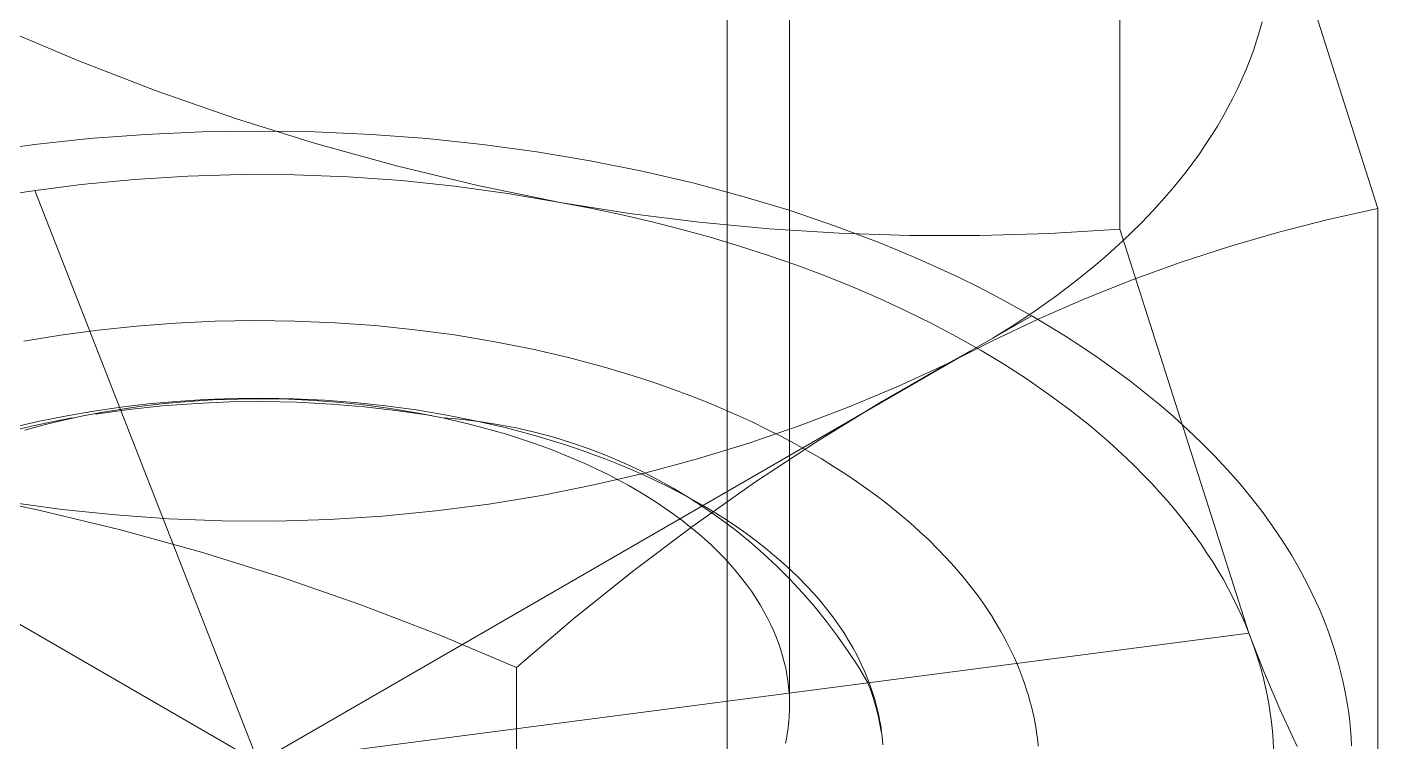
# Model space of a CAD drawing. Header units: millimetres. Extents: x -111 to 4919, y -143 to 3304.
# Drawn here: x 4412.96 to 4421.61, y 1425.04 to 1429.61 of the extents above; entities that cross this region are included whole.
import ezdxf

# ---------------------------------------------------------------- set-up
doc = ezdxf.new("R2010")
doc.units = ezdxf.units.MM
doc.layers.add('ZANO_R', color=7, linetype='Continuous', lineweight=0)

msp = doc.modelspace()

# ---------------------------------------------------------------- linework, layer by layer
at = {"layer": 'ZANO_R'}
for p, q in [((4417.8438, 1433.5454), (4417.8438, 1425.2713)), ((4419.9587, 1432.6801), (4419.9587, 1428.3209)), ((4417.4438, 1420.4613), (4417.4438, 1432.6198)), ((4420.7845, 1431.0406), (4421.6103, 1428.453)), ((4420.8524, 1429.5874), (4420.8696, 1429.6491)), ((4413.2872, 1429.3995), (4412.7923, 1429.6087)), ((4420.8334, 1429.5258), (4420.8524, 1429.5874)), ((4420.7899, 1429.4029), (4420.8125, 1429.4643)), ((4420.8125, 1429.4643), (4420.8334, 1429.5258)), ((4413.7887, 1429.2065), (4413.2872, 1429.3995)), ((4420.7655, 1429.3418), (4420.7899, 1429.4029)), ((4420.7393, 1429.2808), (4420.7655, 1429.3418)), ((4414.2963, 1429.0299), (4413.7887, 1429.2065)), ((4420.6817, 1429.1597), (4420.7114, 1429.2201)), ((4420.7114, 1429.2201), (4420.7393, 1429.2808)), ((4420.6502, 1429.0995), (4420.6817, 1429.1597)), ((4414.8092, 1428.8699), (4414.2963, 1429.0299)), ((4420.582, 1428.9802), (4420.617, 1429.0397)), ((4420.617, 1429.0397), (4420.6502, 1429.0995)), ((4414.0816, 1428.9436), (4413.7209, 1428.9274)), ((4414.4438, 1428.949), (4414.0816, 1428.9436)), ((4414.806, 1428.9436), (4414.4438, 1428.949)), ((4415.1668, 1428.9274), (4414.806, 1428.9436)), ((4420.5454, 1428.921), (4420.582, 1428.9802)), ((4413.0095, 1428.8632), (4412.6615, 1428.8158)), ((4413.363, 1428.9005), (4413.0095, 1428.8632)), ((4413.7209, 1428.9274), (4413.363, 1428.9005)), ((4415.3271, 1428.7266), (4414.8092, 1428.8699)), ((4415.5246, 1428.9005), (4415.1668, 1428.9274)), ((4415.8782, 1428.8632), (4415.5246, 1428.9005)), ((4416.2262, 1428.8158), (4415.8782, 1428.8632)), ((4420.467, 1428.8039), (4420.507, 1428.8623)), ((4420.507, 1428.8623), (4420.5454, 1428.921)), ((4416.5672, 1428.7586), (4416.2262, 1428.8158)), ((4420.4253, 1428.746), (4420.467, 1428.8039)), ((4415.8494, 1428.6002), (4415.3271, 1428.7266)), ((4416.9002, 1428.692), (4416.5672, 1428.7586)), ((4417.2241, 1428.6165), (4416.9002, 1428.692)), ((4420.3371, 1428.6316), (4420.382, 1428.6885)), ((4420.382, 1428.6885), (4420.4253, 1428.746)), ((4413.3089, 1428.6061), (4412.9695, 1428.5619)), ((4413.6496, 1428.639), (4413.3089, 1428.6061)), ((4413.9912, 1428.6604), (4413.6496, 1428.639)), ((4414.3333, 1428.6704), (4413.9912, 1428.6604)), ((4414.6755, 1428.669), (4414.3333, 1428.6704)), ((4415.0175, 1428.6561), (4414.6755, 1428.669)), ((4415.3589, 1428.6318), (4415.0175, 1428.6561)), ((4415.6993, 1428.5961), (4415.3589, 1428.6318)), ((4416.0383, 1428.5491), (4415.6993, 1428.5961)), ((4416.3755, 1428.4908), (4415.8494, 1428.6002)), ((4417.5378, 1428.5328), (4417.2241, 1428.6165)), ((4420.2906, 1428.5751), (4420.3371, 1428.6316)), ((4412.9695, 1428.5619), (4412.6318, 1428.5064)), ((4415.8742, 1421.2467), (4413.0135, 1428.5683)), ((4416.3755, 1428.4908), (4416.0383, 1428.5491)), ((4417.8406, 1428.4413), (4417.5378, 1428.5328)), ((4420.1929, 1428.4638), (4420.2425, 1428.5191)), ((4420.2425, 1428.5191), (4420.2906, 1428.5751)), ((4416.5693, 1428.454), (4416.3755, 1428.4908)), ((4416.8196, 1428.4208), (4416.3755, 1428.4908)), ((4416.7624, 1428.4134), (4416.5693, 1428.454)), ((4417.2656, 1428.3647), (4416.8196, 1428.4208)), ((4418.1316, 1428.3427), (4417.8406, 1428.4413)), ((4420.1418, 1428.4089), (4420.1929, 1428.4638)), ((4421.6103, 1428.453), (4421.2913, 1428.3819)), ((4421.6103, 1424.0938), (4421.6103, 1428.453)), ((4416.9547, 1428.369), (4416.7624, 1428.4134)), ((4417.1458, 1428.3207), (4416.9547, 1428.369)), ((4417.7132, 1428.3225), (4417.2656, 1428.3647)), ((4418.4103, 1428.2376), (4418.1316, 1428.3427)), ((4420.0352, 1428.301), (4420.0892, 1428.3547)), ((4420.0892, 1428.3547), (4420.1418, 1428.4089)), ((4421.2913, 1428.3819), (4420.9747, 1428.3008)), ((4417.3353, 1428.2686), (4417.1458, 1428.3207)), ((4417.5228, 1428.2126), (4417.3353, 1428.2686)), ((4418.1618, 1428.2943), (4417.7132, 1428.3225)), ((4418.6111, 1428.28), (4418.1618, 1428.2943)), ((4419.0607, 1428.2796), (4418.6111, 1428.28)), ((4419.51, 1428.2933), (4419.0607, 1428.2796)), ((4419.9587, 1428.3209), (4419.51, 1428.2933)), ((4419.9229, 1428.1957), (4419.9797, 1428.248)), ((4419.9587, 1428.3209), (4420.7845, 1425.7333)), ((4419.9797, 1428.248), (4420.0352, 1428.301)), ((4420.9747, 1428.3008), (4420.6608, 1428.2096)), ((4417.7082, 1428.1527), (4417.5228, 1428.2126)), ((4418.5448, 1428.1828), (4418.4103, 1428.2376)), ((4418.6761, 1428.1266), (4418.5448, 1428.1828)), ((4419.8647, 1428.1439), (4419.9229, 1428.1957)), ((4420.6608, 1428.2096), (4420.35, 1428.1085)), ((4417.8909, 1428.0891), (4417.7082, 1428.1527)), ((4418.0707, 1428.0218), (4417.8909, 1428.0891)), ((4418.8041, 1428.0692), (4418.6761, 1428.1266)), ((4419.6822, 1427.993), (4419.8051, 1428.0929)), ((4419.8051, 1428.0929), (4419.8647, 1428.1439)), ((4420.35, 1428.1085), (4420.0426, 1427.9974)), ((4418.2472, 1427.9508), (4418.0707, 1428.0218)), ((4418.9288, 1428.0105), (4418.8041, 1428.0692)), ((4419.0501, 1427.9507), (4418.9288, 1428.0105)), ((4419.5545, 1427.8959), (4419.6822, 1427.993)), ((4420.0426, 1427.9974), (4419.7388, 1427.8767)), ((4418.4201, 1427.8762), (4418.2472, 1427.9508)), ((4419.168, 1427.8898), (4419.0501, 1427.9507)), ((4418.5891, 1427.7981), (4418.4201, 1427.8762)), ((4419.2825, 1427.828), (4419.168, 1427.8898)), ((4419.3936, 1427.7653), (4419.2825, 1427.828)), ((4419.4221, 1427.8018), (4419.5545, 1427.8959)), ((4419.7388, 1427.8767), (4419.4391, 1427.7463)), ((4413.9128, 1427.7192), (4414.1657, 1427.731)), ((4414.1657, 1427.731), (4414.421, 1427.7355)), ((4414.421, 1427.7355), (4414.6777, 1427.7324)), ((4414.6777, 1427.7324), (4414.9347, 1427.7216)), ((4418.7539, 1427.7166), (4418.5891, 1427.7981)), ((4419.4391, 1427.7463), (4419.1437, 1427.6065)), ((4419.1455, 1427.622), (4419.3936, 1427.7653)), ((4419.2855, 1427.7109), (4419.4221, 1427.8018)), ((4419.3936, 1427.7653), (4419.5022, 1427.7011)), ((4412.9431, 1427.6024), (4413.1777, 1427.6414)), ((4413.1777, 1427.6414), (4413.418, 1427.6741)), ((4413.418, 1427.6741), (4413.6633, 1427.7001)), ((4413.6633, 1427.7001), (4413.9128, 1427.7192)), ((4414.9347, 1427.7216), (4415.1912, 1427.7031)), ((4415.1912, 1427.7031), (4415.446, 1427.6769)), ((4415.446, 1427.6769), (4415.6981, 1427.6432)), ((4415.6981, 1427.6432), (4415.9465, 1427.6021)), ((4418.9142, 1427.6319), (4418.7539, 1427.7166)), ((4419.1448, 1427.6231), (4419.2855, 1427.7109)), ((4419.5022, 1427.7011), (4419.6093, 1427.635)), ((4415.9465, 1427.6021), (4416.1903, 1427.5537)), ((4419.1437, 1427.6065), (4418.8529, 1427.4573)), ((4419.0696, 1427.544), (4418.9142, 1427.6319)), ((4419.0005, 1427.5385), (4419.1448, 1427.6231)), ((4419.6093, 1427.635), (4419.7147, 1427.567)), ((4419.7147, 1427.567), (4419.8183, 1427.4969)), ((4409.4941, 1422.0498), (4419.0006, 1427.5384)), ((4419.3936, 1422.0498), (4409.9727, 1427.489)), ((4416.1903, 1427.5537), (4416.4285, 1427.4984)), ((4416.4285, 1427.4984), (4416.6602, 1427.4364)), ((4418.8529, 1427.4573), (4419.0005, 1427.5385)), ((4419.2199, 1427.4531), (4419.0696, 1427.544)), ((4419.8183, 1427.4969), (4419.9199, 1427.425)), ((4416.6602, 1427.4364), (4416.8847, 1427.3682)), ((4418.8529, 1427.4573), (4418.4341, 1427.2169)), ((4418.5418, 1427.3145), (4418.8529, 1427.4573)), ((4419.3648, 1427.3593), (4419.2199, 1427.4531)), ((4419.9199, 1427.425), (4420.0195, 1427.3511)), ((4416.8847, 1427.3682), (4416.994, 1427.3318)), ((4416.994, 1427.3318), (4417.1012, 1427.2941)), ((4418.2262, 1427.1823), (4418.5418, 1427.3145)), ((4419.5042, 1427.2629), (4419.3648, 1427.3593)), ((4420.0195, 1427.3511), (4420.1167, 1427.2752)), ((4413.7385, 1427.2015), (4413.9178, 1427.2176)), ((4413.8443, 1427.2035), (4413.9967, 1427.2172)), ((4413.9178, 1427.2176), (4414.1013, 1427.2292)), ((4413.9967, 1427.2172), (4414.1527, 1427.2271)), ((4414.0452, 1427.2053), (4414.261, 1427.2145)), ((4414.1013, 1427.2292), (4414.2884, 1427.2359)), ((4414.1527, 1427.2271), (4414.3117, 1427.2328)), ((4414.261, 1427.2145), (4414.4769, 1427.2169)), ((4414.2884, 1427.2359), (4414.4786, 1427.2376)), ((4414.3117, 1427.2328), (4414.4733, 1427.2342)), ((4414.4733, 1427.2342), (4414.6372, 1427.2311)), ((4414.4769, 1427.2169), (4414.6928, 1427.2124)), ((4414.4786, 1427.2376), (4414.6713, 1427.2339)), ((4414.6372, 1427.2311), (4414.8026, 1427.2233)), ((4414.6713, 1427.2339), (4414.8659, 1427.2248)), ((4414.6928, 1427.2124), (4414.9085, 1427.2011)), ((4414.8026, 1427.2233), (4414.9691, 1427.2107)), ((4414.8659, 1427.2248), (4415.0617, 1427.21)), ((4414.9691, 1427.2107), (4415.1359, 1427.1932)), ((4415.0617, 1427.21), (4415.2581, 1427.1893)), ((4417.1012, 1427.2941), (4417.2063, 1427.2549)), ((4417.2063, 1427.2549), (4417.3092, 1427.2145)), ((4417.3092, 1427.2145), (4417.4097, 1427.1728)), ((4418.4341, 1427.2169), (4418.023, 1426.9636)), ((4419.6377, 1427.1639), (4419.5042, 1427.2629)), ((4420.1167, 1427.2752), (4420.2116, 1427.1976)), ((4413.0423, 1427.0913), (4413.2166, 1427.1263)), ((4413.197, 1427.0975), (4413.322, 1427.1244)), ((4413.2166, 1427.1263), (4413.3906, 1427.1562)), ((4413.322, 1427.1244), (4413.4469, 1427.148)), ((4413.3906, 1427.1562), (4413.5636, 1427.1811)), ((4413.4011, 1427.1371), (4413.6151, 1427.1666)), ((4413.4469, 1427.148), (4413.5716, 1427.1686)), ((4413.5636, 1427.1811), (4413.7385, 1427.2015)), ((4413.5716, 1427.1686), (4413.6957, 1427.1862)), ((4413.6151, 1427.1666), (4413.8298, 1427.1894)), ((4413.6957, 1427.1862), (4413.8443, 1427.2035)), ((4413.8298, 1427.1894), (4414.0452, 1427.2053)), ((4414.9085, 1427.2011), (4415.1237, 1427.183)), ((4415.1237, 1427.183), (4415.3382, 1427.1582)), ((4415.1359, 1427.1932), (4415.3026, 1427.1706)), ((4415.2581, 1427.1893), (4415.4541, 1427.1628)), ((4415.3026, 1427.1706), (4415.4683, 1427.1431)), ((4415.3382, 1427.1582), (4415.5518, 1427.1266)), ((4415.4541, 1427.1628), (4415.6491, 1427.1303)), ((4415.4683, 1427.1431), (4415.6325, 1427.1104)), ((4415.6491, 1427.1303), (4415.8423, 1427.0919)), ((4417.4097, 1427.1728), (4417.5079, 1427.1299)), ((4417.5079, 1427.1299), (4417.6037, 1427.086)), ((4417.9063, 1427.0606), (4418.2262, 1427.1823)), ((4419.7653, 1427.0626), (4419.6377, 1427.1639)), ((4420.2116, 1427.1976), (4420.304, 1427.118)), ((4412.86, 1427.0282), (4412.9905, 1427.0591)), ((4412.8683, 1427.051), (4413.0423, 1427.0913)), ((4412.9484, 1427.0342), (4413.0724, 1427.0675)), ((4412.9905, 1427.0591), (4413.1213, 1427.0871)), ((4413.0724, 1427.0675), (4413.197, 1427.0975)), ((4413.1213, 1427.0871), (4413.2521, 1427.1121)), ((4415.6325, 1427.1104), (4415.7945, 1427.0728)), ((4415.6329, 1427.1125), (4415.7514, 1427.102)), ((4415.7514, 1427.102), (4415.8694, 1427.0873)), ((4415.7945, 1427.0728), (4415.9535, 1427.0302)), ((4415.8423, 1427.0919), (4416.0328, 1427.0476)), ((4415.8694, 1427.0873), (4415.9868, 1427.0685)), ((4415.9868, 1427.0685), (4416.1036, 1427.0457)), ((4416.0328, 1427.0476), (4416.2199, 1426.9975)), ((4416.1036, 1427.0457), (4416.2194, 1427.0188)), ((4417.5825, 1426.9497), (4417.9063, 1427.0606)), ((4417.6037, 1427.086), (4417.6971, 1427.0409)), ((4417.6971, 1427.0409), (4417.788, 1426.9948)), ((4419.8267, 1427.0111), (4419.7653, 1427.0626)), ((4420.304, 1427.118), (4420.3937, 1427.0367)), ((4420.3937, 1427.0367), (4420.4806, 1426.9535)), ((4415.9535, 1427.0302), (4416.0317, 1427.0071)), ((4416.0317, 1427.0071), (4416.1089, 1426.9828)), ((4416.1089, 1426.9828), (4416.185, 1426.9573)), ((4416.185, 1426.9573), (4416.26, 1426.9308)), ((4416.2194, 1427.0188), (4416.3342, 1426.9879)), ((4416.2199, 1426.9975), (4416.3119, 1426.9704)), ((4416.3119, 1426.9704), (4416.4027, 1426.9418)), ((4416.3342, 1426.9879), (4416.4479, 1426.953)), ((4416.4479, 1426.953), (4416.5603, 1426.9141)), ((4417.2552, 1426.8496), (4417.5825, 1426.9497)), ((4418.023, 1426.9636), (4417.6199, 1426.6978)), ((4417.788, 1426.9948), (4417.8763, 1426.9478)), ((4419.8866, 1426.9591), (4419.8267, 1427.0111)), ((4419.9449, 1426.9066), (4419.8866, 1426.9591)), ((4420.4806, 1426.9535), (4420.5645, 1426.8686)), ((4416.26, 1426.9308), (4416.3338, 1426.9031)), ((4416.3338, 1426.9031), (4416.4063, 1426.8743)), ((4416.4027, 1426.9418), (4416.4923, 1426.9119)), ((4416.4063, 1426.8743), (4416.4775, 1426.8444)), ((4416.4923, 1426.9119), (4416.5805, 1426.8806)), ((4416.5603, 1426.9141), (4416.6713, 1426.8714)), ((4416.5805, 1426.8806), (4416.6674, 1426.848)), ((4416.6713, 1426.8714), (4416.7808, 1426.8249)), ((4417.8763, 1426.9478), (4417.9621, 1426.8999)), ((4417.9621, 1426.8999), (4418.0453, 1426.8512)), ((4420.0016, 1426.8536), (4419.9449, 1426.9066)), ((4420.5645, 1426.8686), (4420.6453, 1426.7821)), ((4416.4775, 1426.8444), (4416.5472, 1426.8136)), ((4416.5472, 1426.8136), (4416.6154, 1426.7818)), ((4416.6154, 1426.7818), (4416.682, 1426.749)), ((4416.6674, 1426.848), (4416.7527, 1426.8141)), ((4416.7527, 1426.8141), (4416.8363, 1426.779)), ((4416.7808, 1426.8249), (4416.8885, 1426.7745)), ((4416.8363, 1426.779), (4416.9184, 1426.7427)), ((4416.9248, 1426.7606), (4417.2552, 1426.8496)), ((4418.0453, 1426.8512), (4418.1258, 1426.8018)), ((4418.1258, 1426.8018), (4418.2038, 1426.7516)), ((4420.0567, 1426.8002), (4420.0016, 1426.8536)), ((4420.1101, 1426.7463), (4420.0567, 1426.8002)), ((4420.6453, 1426.7821), (4420.723, 1426.6938)), ((4416.5915, 1426.6826), (4416.9248, 1426.7606)), ((4416.682, 1426.749), (4416.7471, 1426.7153)), ((4416.7471, 1426.7153), (4416.8105, 1426.6807)), ((4416.8885, 1426.7745), (4416.9944, 1426.7205)), ((4416.9184, 1426.7427), (4416.9986, 1426.7053)), ((4416.9944, 1426.7205), (4417.0984, 1426.6627)), ((4416.9986, 1426.7053), (4417.077, 1426.6667)), ((4417.6199, 1426.6978), (4417.2252, 1426.4196)), ((4418.2038, 1426.7516), (4418.2791, 1426.7008)), ((4418.2791, 1426.7008), (4418.3518, 1426.6495)), ((4420.1619, 1426.6921), (4420.1101, 1426.7463)), ((4420.212, 1426.6375), (4420.1619, 1426.6921)), ((4420.723, 1426.6938), (4420.7972, 1426.604)), ((4413.0383, 1426.5221), (4412.5122, 1426.6315)), ((4415.9181, 1426.5603), (4416.2558, 1426.6159)), ((4416.2558, 1426.6159), (4416.5915, 1426.6826)), ((4416.8105, 1426.6807), (4416.8721, 1426.6453)), ((4416.8721, 1426.6453), (4416.932, 1426.6091)), ((4416.932, 1426.6091), (4416.9901, 1426.5721)), ((4417.077, 1426.6667), (4417.1535, 1426.627)), ((4417.0984, 1426.6627), (4417.2003, 1426.6014)), ((4417.1535, 1426.627), (4417.2281, 1426.5864)), ((4418.3518, 1426.6495), (4418.4219, 1426.5976)), ((4420.2605, 1426.5825), (4420.212, 1426.6375)), ((4420.7972, 1426.604), (4420.868, 1426.5127)), ((4412.8494, 1426.5732), (4413.1884, 1426.5261)), ((4413.5606, 1426.3957), (4413.0383, 1426.5221)), ((4413.1884, 1426.5261), (4413.5288, 1426.4905)), ((4415.5788, 1426.5161), (4415.9181, 1426.5603)), ((4416.9901, 1426.5721), (4417.0464, 1426.5345)), ((4417.0464, 1426.5345), (4417.1007, 1426.4962)), ((4417.2003, 1426.6014), (4417.3001, 1426.5366)), ((4417.2281, 1426.5864), (4417.3006, 1426.5447)), ((4417.3001, 1426.5366), (4417.3975, 1426.4684)), ((4417.3006, 1426.5447), (4417.3711, 1426.5021)), ((4418.4219, 1426.5976), (4418.4893, 1426.5453)), ((4418.4893, 1426.5453), (4418.5541, 1426.4925)), ((4420.3072, 1426.5273), (4420.2605, 1426.5825)), ((4420.3523, 1426.4717), (4420.3072, 1426.5273)), ((4413.5288, 1426.4905), (4413.8702, 1426.4662)), ((4413.8702, 1426.4662), (4414.2122, 1426.4533)), ((4414.2122, 1426.4533), (4414.5544, 1426.4519)), ((4414.5544, 1426.4519), (4414.8965, 1426.4619)), ((4414.8965, 1426.4619), (4415.2381, 1426.4833)), ((4415.2381, 1426.4833), (4415.5788, 1426.5161)), ((4417.1007, 1426.4962), (4417.1532, 1426.4573)), ((4417.1532, 1426.4573), (4417.2037, 1426.4178)), ((4417.3711, 1426.5021), (4417.4395, 1426.4587)), ((4417.3975, 1426.4684), (4417.4924, 1426.3968)), ((4417.4395, 1426.4587), (4417.5056, 1426.4144)), ((4418.5541, 1426.4925), (4418.6163, 1426.4395)), ((4418.6163, 1426.4395), (4418.6764, 1426.3856)), ((4420.3957, 1426.4158), (4420.3523, 1426.4717)), ((4420.868, 1426.5127), (4420.9352, 1426.4199)), ((4414.0785, 1426.2524), (4413.5606, 1426.3957)), ((4417.2252, 1426.4196), (4416.8393, 1426.1293)), ((4417.2037, 1426.4178), (4417.2522, 1426.3778)), ((4417.2522, 1426.3778), (4417.2988, 1426.3373)), ((4417.4924, 1426.3968), (4417.5848, 1426.3219)), ((4417.5056, 1426.4144), (4417.5696, 1426.3693)), ((4417.5696, 1426.3693), (4417.6313, 1426.3235)), ((4418.6764, 1426.3856), (4418.7349, 1426.3305)), ((4420.4375, 1426.3597), (4420.3957, 1426.4158)), ((4420.4775, 1426.3034), (4420.4375, 1426.3597)), ((4420.9352, 1426.4199), (4420.9987, 1426.3257)), ((4417.2988, 1426.3373), (4417.3434, 1426.2964)), ((4417.3434, 1426.2964), (4417.386, 1426.2551)), ((4417.5848, 1426.3219), (4417.6746, 1426.2439)), ((4417.6313, 1426.3235), (4417.6907, 1426.2771)), ((4417.6907, 1426.2771), (4417.7478, 1426.23)), ((4418.7349, 1426.3305), (4418.7918, 1426.2741)), ((4418.7918, 1426.2741), (4418.8469, 1426.2166)), ((4420.5158, 1426.2469), (4420.4775, 1426.3034)), ((4420.9987, 1426.3257), (4421.029, 1426.2781)), ((4421.029, 1426.2781), (4421.0583, 1426.2302)), ((4414.5914, 1426.0924), (4414.0785, 1426.2524)), ((4417.386, 1426.2551), (4417.4266, 1426.2135)), ((4417.4266, 1426.2135), (4417.4652, 1426.1716)), ((4417.4652, 1426.1716), (4417.5018, 1426.1294)), ((4417.6746, 1426.2439), (4417.7616, 1426.1628)), ((4417.7478, 1426.23), (4417.8026, 1426.1824)), ((4417.8026, 1426.1824), (4417.8551, 1426.1343)), ((4418.8469, 1426.2166), (4418.9002, 1426.1578)), ((4420.5524, 1426.1902), (4420.5158, 1426.2469)), ((4420.5873, 1426.1334), (4420.5524, 1426.1902)), ((4421.0583, 1426.2302), (4421.0867, 1426.182)), ((4421.0867, 1426.182), (4421.114, 1426.1335)), ((4415.0989, 1425.9158), (4414.5914, 1426.0924)), ((4416.8393, 1426.1293), (4416.4626, 1425.8272)), ((4417.5018, 1426.1294), (4417.5364, 1426.087)), ((4417.5364, 1426.087), (4417.569, 1426.0445)), ((4417.7616, 1426.1628), (4417.8457, 1426.0787)), ((4417.8551, 1426.1343), (4417.9052, 1426.0857)), ((4417.9052, 1426.0857), (4417.953, 1426.0367)), ((4418.9002, 1426.1578), (4418.9515, 1426.0979)), ((4418.9515, 1426.0979), (4419.0008, 1426.0368)), ((4420.6205, 1426.0764), (4420.5873, 1426.1334)), ((4421.114, 1426.1335), (4421.1403, 1426.0847)), ((4417.569, 1426.0445), (4417.5996, 1426.0018)), ((4417.5996, 1426.0018), (4417.6283, 1425.9591)), ((4417.8457, 1426.0787), (4417.9268, 1425.9918)), ((4417.953, 1426.0367), (4417.9984, 1425.9874)), ((4419.0008, 1426.0368), (4419.0479, 1425.9746)), ((4420.652, 1426.0193), (4420.6205, 1426.0764)), ((4420.6819, 1425.9622), (4420.652, 1426.0193)), ((4421.1403, 1426.0847), (4421.1656, 1426.0356)), ((4421.1656, 1426.0356), (4421.1899, 1425.9862)), ((4415.6004, 1425.7228), (4415.0989, 1425.9158)), ((4417.6283, 1425.9591), (4417.655, 1425.9163)), ((4417.655, 1425.9163), (4417.6799, 1425.8736)), ((4417.9268, 1425.9918), (4418.0049, 1425.902)), ((4417.9984, 1425.9874), (4418.0414, 1425.9378)), ((4418.0414, 1425.9378), (4418.0821, 1425.8879)), ((4419.0479, 1425.9746), (4419.0929, 1425.9113)), ((4420.71, 1425.905), (4420.6819, 1425.9622)), ((4421.1899, 1425.9862), (4421.2131, 1425.9366)), ((4421.2131, 1425.9366), (4421.2353, 1425.8867)), ((4416.4626, 1425.8272), (4416.0954, 1425.5136)), ((4417.6799, 1425.8736), (4417.7028, 1425.8308)), ((4417.7028, 1425.8308), (4417.7239, 1425.7882)), ((4418.0049, 1425.902), (4418.0797, 1425.8096)), ((4418.0821, 1425.8879), (4418.1205, 1425.8379)), ((4418.1205, 1425.8379), (4418.1565, 1425.7877)), ((4419.0929, 1425.9113), (4419.1354, 1425.8469)), ((4419.1354, 1425.8469), (4419.1756, 1425.7815)), ((4420.7365, 1425.8478), (4420.71, 1425.905)), ((4420.7613, 1425.7905), (4420.7365, 1425.8478)), ((4421.2353, 1425.8867), (4421.2564, 1425.8366)), ((4421.2564, 1425.8366), (4421.2764, 1425.7862)), ((4417.7239, 1425.7882), (4417.7431, 1425.7456)), ((4417.7431, 1425.7456), (4417.7605, 1425.7033)), ((4418.0797, 1425.8096), (4418.1514, 1425.7147)), ((4418.1565, 1425.7877), (4418.1903, 1425.7374)), ((4419.1756, 1425.7815), (4419.1948, 1425.7485)), ((4419.1948, 1425.7485), (4419.2133, 1425.7152)), ((4420.7845, 1425.7333), (4420.7613, 1425.7905)), ((4421.2764, 1425.7862), (4421.2953, 1425.7357)), ((4408.1032, 1424.0817), (4420.7845, 1425.7333)), ((4416.0954, 1425.5136), (4415.6004, 1425.7228)), ((4417.7605, 1425.7033), (4417.7748, 1425.6652)), ((4417.7748, 1425.6652), (4417.7878, 1425.6266)), ((4418.1514, 1425.7147), (4418.2196, 1425.6173)), ((4418.1903, 1425.7374), (4418.2217, 1425.6871)), ((4418.2217, 1425.6871), (4418.2509, 1425.6368)), ((4419.2133, 1425.7152), (4419.2312, 1425.6817)), ((4419.2312, 1425.6817), (4419.2484, 1425.6479)), ((4420.8054, 1425.678), (4420.7845, 1425.7333)), ((4420.7845, 1425.7333), (4420.8799, 1425.4885)), ((4420.8248, 1425.6224), (4420.8054, 1425.678)), ((4421.2953, 1425.7357), (4421.3131, 1425.6849)), ((4421.3131, 1425.6849), (4421.3298, 1425.634)), ((4417.7878, 1425.6266), (4417.7995, 1425.5877)), ((4417.7995, 1425.5877), (4417.8098, 1425.5483)), ((4418.2196, 1425.6173), (4418.2845, 1425.5176)), ((4418.2509, 1425.6368), (4418.2779, 1425.5866)), ((4418.2779, 1425.5866), (4418.3027, 1425.5364)), ((4419.2484, 1425.6479), (4419.265, 1425.614)), ((4419.265, 1425.614), (4419.2809, 1425.5798)), ((4419.2809, 1425.5798), (4419.2961, 1425.5454)), ((4420.8429, 1425.5663), (4420.8248, 1425.6224)), ((4420.8596, 1425.5099), (4420.8429, 1425.5663)), ((4421.3298, 1425.634), (4421.3454, 1425.5828)), ((4421.3454, 1425.5828), (4421.3599, 1425.5315)), ((4416.0954, 1425.5136), (4416.0954, 1421.1544)), ((4417.8098, 1425.5483), (4417.8189, 1425.5087)), ((4417.8189, 1425.5087), (4417.8265, 1425.4687)), ((4418.2845, 1425.5176), (4418.3458, 1425.4157)), ((4418.3027, 1425.5364), (4418.3253, 1425.4863)), ((4418.3253, 1425.4863), (4418.3458, 1425.4365)), ((4419.2961, 1425.5454), (4419.3106, 1425.5108)), ((4419.3106, 1425.5108), (4419.3244, 1425.476)), ((4420.8748, 1425.4532), (4420.8596, 1425.5099)), ((4420.8799, 1425.4885), (4420.983, 1425.2467)), ((4421.3599, 1425.5315), (4421.3732, 1425.4801)), ((4421.3732, 1425.4801), (4421.3854, 1425.4285)), ((4417.8265, 1425.4687), (4417.8328, 1425.4285)), ((4417.8328, 1425.4285), (4417.8377, 1425.3881)), ((4418.3458, 1425.4365), (4418.3553, 1425.4115)), ((4418.3458, 1425.4157), (4418.3619, 1425.3726)), ((4418.3553, 1425.4115), (4418.3644, 1425.3863)), ((4419.3244, 1425.476), (4419.3375, 1425.441)), ((4419.3375, 1425.441), (4419.3498, 1425.4059)), ((4419.3498, 1425.4059), (4419.3615, 1425.3706)), ((4420.8885, 1425.3961), (4420.8748, 1425.4532)), ((4420.9008, 1425.3387), (4420.8885, 1425.3961)), ((4421.3854, 1425.4285), (4421.3965, 1425.3768)), ((4417.8377, 1425.3881), (4417.8413, 1425.3476)), ((4418.3619, 1425.3726), (4418.3767, 1425.3291)), ((4418.3644, 1425.3863), (4418.373, 1425.361)), ((4418.373, 1425.361), (4418.3812, 1425.3355)), ((4418.3767, 1425.3291), (4418.3901, 1425.285)), ((4418.3812, 1425.3355), (4418.3889, 1425.3099)), ((4418.3889, 1425.3099), (4418.3961, 1425.2841)), ((4419.3615, 1425.3706), (4419.3724, 1425.3351)), ((4419.3724, 1425.3351), (4419.3825, 1425.2994)), ((4420.9116, 1425.281), (4420.9008, 1425.3387)), ((4421.3965, 1425.3768), (4421.4064, 1425.3249)), ((4421.4064, 1425.3249), (4421.4152, 1425.273)), ((4417.8431, 1425.2314), (4417.8423, 1425.2113)), ((4417.8437, 1425.2514), (4417.8431, 1425.2314)), ((4417.8438, 1425.2713), (4417.8437, 1425.2514)), ((4418.3901, 1425.285), (4418.402, 1425.2406)), ((4418.3961, 1425.2841), (4418.4028, 1425.2581)), ((4418.402, 1425.2406), (4418.4125, 1425.1958)), ((4418.4028, 1425.2581), (4418.4091, 1425.232)), ((4418.4091, 1425.232), (4418.4149, 1425.2057)), ((4419.3825, 1425.2994), (4419.3919, 1425.2636)), ((4419.3919, 1425.2636), (4419.4006, 1425.2276)), ((4419.4006, 1425.2276), (4419.4085, 1425.1916)), ((4420.9208, 1425.223), (4420.9116, 1425.281)), ((4420.9285, 1425.1648), (4420.9208, 1425.223)), ((4420.983, 1425.2467), (4421.0937, 1425.0084)), ((4421.4152, 1425.273), (4421.4228, 1425.2209)), ((4421.4228, 1425.2209), (4421.4292, 1425.1688)), ((4417.8374, 1425.1509), (4417.8351, 1425.1306)), ((4417.8394, 1425.1711), (4417.8374, 1425.1509)), ((4417.841, 1425.1912), (4417.8394, 1425.1711)), ((4417.8423, 1425.2113), (4417.841, 1425.1912)), ((4418.4125, 1425.1958), (4418.4215, 1425.1507)), ((4418.4149, 1425.2057), (4418.4201, 1425.1793)), ((4418.4201, 1425.1793), (4418.4249, 1425.1527)), ((4418.4215, 1425.1507), (4418.4291, 1425.1053)), ((4418.4249, 1425.1527), (4418.4291, 1425.1261)), ((4419.4085, 1425.1916), (4419.4156, 1425.1553)), ((4419.4156, 1425.1553), (4419.4219, 1425.119)), ((4420.9347, 1425.1064), (4420.9285, 1425.1648)), ((4421.4292, 1425.1688), (4421.4345, 1425.1166)), ((4417.822, 1425.0494), (4417.8178, 1425.029)), ((4417.8259, 1425.0697), (4417.822, 1425.0494)), ((4417.8293, 1425.0901), (4417.8259, 1425.0697)), ((4417.8324, 1425.1104), (4417.8293, 1425.0901)), ((4417.8351, 1425.1306), (4417.8324, 1425.1104)), ((4418.4291, 1425.1261), (4418.4329, 1425.0992)), ((4418.4329, 1425.0992), (4418.4361, 1425.0723)), ((4418.4361, 1425.0723), (4418.4387, 1425.0452)), ((4419.4219, 1425.119), (4419.4274, 1425.0825)), ((4419.4274, 1425.0825), (4419.4322, 1425.046)), ((4420.9393, 1425.0477), (4420.9347, 1425.1064)), ((4420.9423, 1424.9889), (4420.9393, 1425.0477)), ((4421.4345, 1425.1166), (4421.4386, 1425.0644)), ((4421.4386, 1425.0644), (4421.4415, 1425.0121)), ((4418.4387, 1425.0452), (4418.4408, 1425.018)), ((4419.4322, 1425.046), (4419.4361, 1425.0093))]:
    msp.add_line(p, q, dxfattribs=at)

doc.saveas('drawing.dxf')
